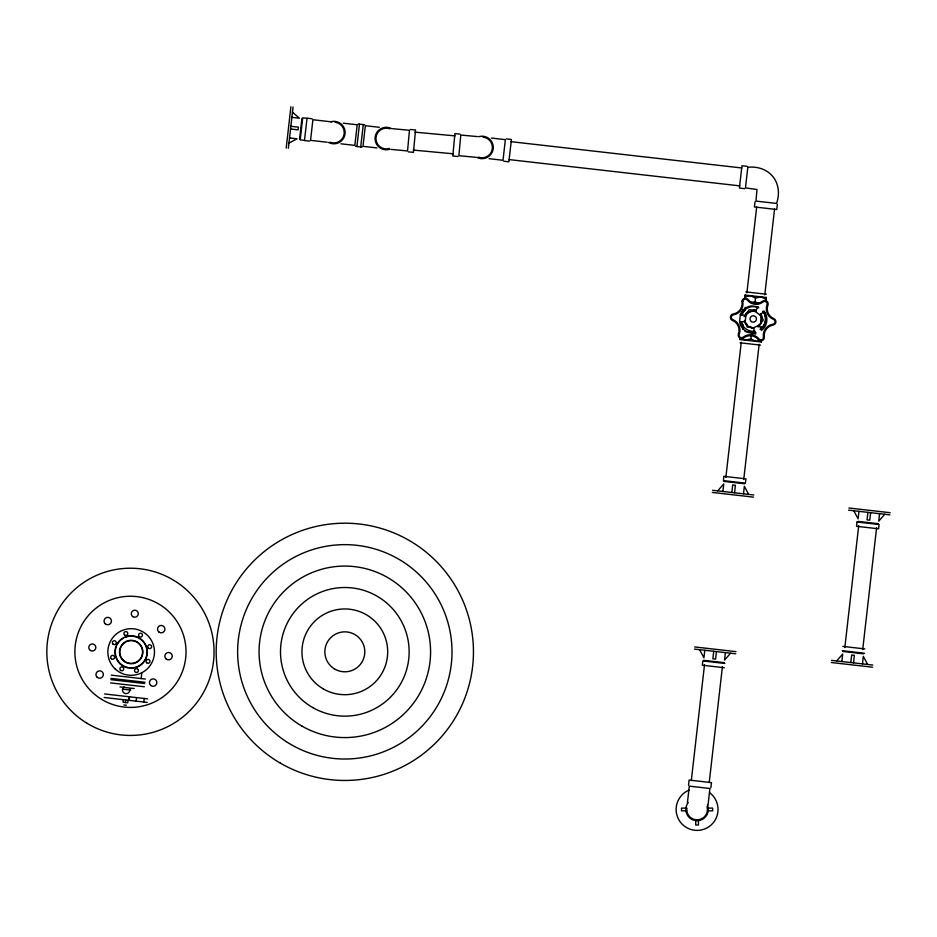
<?xml version="1.0" encoding="UTF-8"?>
<svg xmlns="http://www.w3.org/2000/svg" width="937" height="937" viewBox="0 0 937 937"><rect width="100%" height="100%" fill="white"/><g stroke="black" fill="none" stroke-linecap="round" stroke-linejoin="round"><path stroke-width="1.41" d="M761.277 341.97L761.453 340.154L761.277 341.97L740.019 339.557L740.207 337.73L745.337 340.154L750.912 338.948L755.96 341.373L760.118 340.459M750.361 295.635L744.856 296.853L745.091 295.038L766.349 297.462L765.834 301.702M123.333 699.681L123.04 702.258L127.772 702.797L128.064 700.22M125.406 702.527L125.699 699.951M128.837 700.302L129.236 696.765M129.177 700.349L129.587 696.8M136.146 701.134L136.544 697.596M141.171 678.564L141.815 672.953M143.806 702.012L144.204 698.475M286.207 148.034L290.903 106.771M288.35 148.28L293.058 107.017M299.571 139.098L301.925 118.484M356.927 146.512L359.468 124.152M360.71 146.945L363.263 124.586M739.562 321.567L745.173 321.824A8.304 8.304 0 0 0 753.301 327.833L755.187 333.139L751.603 333.197A13.75 13.75 0 0 1 739.562 321.567L740.359 314.492A13.75 13.75 0 0 1 751.123 305.93L758.197 306.739L755.163 311.471A8.304 8.304 0 0 0 745.899 315.511L740.359 314.492M741.249 321.977L740.956 324.553L742.491 324.729M742.209 313.567L742.479 311.178M688.531 785.183L689.117 780.076L711.464 782.618L710.89 787.736M754.999 201.842L754.414 206.948L776.773 209.501L777.347 204.383M687.407 802.751L689.304 786.143L709.918 788.486L708.032 805.106M704.788 650.266L703.933 657.797L699.623 649.681M722.884 491.468L723.739 483.937L717.719 490.871M691.319 780.533L704.53 664.591M725.859 477.437L741.261 342.239M742.748 329.156L743.24 324.799M744.903 310.264L745.231 307.359M746.894 292.812L756.663 207.042M745.571 316.109L745.875 313.508L754.273 309.854L756.382 311.412M745.173 321.824L745.899 315.511M713.736 651.285L712.881 658.816L715.587 659.121L716.442 651.59M731.832 492.487L732.687 484.956L735.393 485.261L734.538 492.792M750.912 338.948L751.322 335.305M750.947 302.628L755.046 301.702L755.456 298.06L750.408 295.647M761.652 315.3L760.61 324.413L758.209 325.455M709.215 782.571L722.427 666.629M743.744 479.475L759.146 344.277M760.809 329.742L761.137 326.837M764.779 294.85L774.559 209.08M725.39 652.609L724.535 660.14L730.555 653.206M743.486 493.811L744.341 486.291L748.651 494.396M763.971 325.022L763.737 327.154L762.203 326.978M765.06 315.511L765.388 312.571L763.62 312.372C766.864 317.139 765.88 324.003 761.746 327.95M841.859 661.534L842.714 654.014L836.694 660.948M858.971 511.333L858.116 518.852L853.806 510.747M844.834 647.526L858.714 525.657M850.808 662.553L851.663 655.033L854.38 655.338L853.513 662.869M867.92 512.352L867.065 519.883L869.77 520.187L870.637 512.656M862.719 649.564L876.61 527.695M862.462 663.888L863.317 656.357L867.627 664.474M879.574 513.675L878.719 521.206L884.739 514.272M744.856 296.853L745.091 295.038M740.019 339.557L740.253 337.73M766.349 297.462L766.103 299.278L761.031 296.853L755.456 298.06M744.083 316.659L749.225 309.714L756.382 310.534M758.115 327.048L763.257 320.103L760.387 313.497M744.728 309.971L741.378 315.429A12.38 12.38 0 0 1 758.771 307.886M760.282 315.254L763.924 310.979A13.75 13.75 0 0 1 761.722 330.292L759.134 325.303A8.304 8.304 0 0 0 760.282 315.254L755.163 311.471M288.947 143.115L297.052 138.805L289.533 137.95M753.301 327.833L759.134 325.303M686.716 808.104L681.515 808.104L681.515 810.833L686.716 810.833M707.458 808.104L712.659 808.104L712.659 810.833L707.458 810.833M410.406 129.482L415.536 129.962L413.451 152.356L408.321 151.888M460.02 134.096L454.902 133.616L452.817 156.022L457.935 156.491M392.826 128.72L409.469 130.266L407.548 150.939L390.905 149.393M477.448 136.591L460.793 135.045L458.872 155.706L475.527 157.252M414.927 132.152L455.077 135.888M413.264 150.084L453.414 153.82M506.308 138.875L511.426 139.461L508.873 161.82L503.766 161.234M747.058 166.306L741.952 165.732L739.398 188.079L744.517 188.665M491.421 138.067L505.359 139.648L503.017 160.274L489.067 158.681M312.138 118.765L307.031 118.179L304.478 140.538L309.597 141.124M358.145 124.012L364.587 124.738M307.008 118.343L302.71 117.851L300.203 139.894L304.502 140.386M510.993 141.674L741.87 167.981M291.875 117.348L299.407 118.203L292.473 112.182M331.803 121.88L312.899 119.737L310.545 140.351L327.154 142.248M343.258 123.192L357.196 124.785L354.854 145.399L340.904 143.806M379.274 127.291L365.336 125.71L362.982 146.324L376.932 147.917M290.857 126.296L298.388 127.151L298.071 129.856L290.552 129.001M508.955 159.571L739.832 185.877M355.603 146.359L362.033 147.097M745.852 291.899L766.314 294.23M754.894 303.529L757.635 303.846M742.619 309.983L744.552 310.206M754.402 327.88L747.246 327.072L744.365 320.466M745.067 331.487L756.042 332.729M751.474 333.478L755.819 333.97M740.054 342.79L760.516 345.121M724.032 481.419L744.634 483.761M712.553 490.285L753.817 494.982M712.307 492.44L753.571 497.137M848.887 508.006L890.15 512.703M848.641 510.161L889.904 514.858M857.823 521.382L878.437 523.724M842.855 646.401L864.898 648.919M842.363 650.7L864.406 653.218M843.007 651.496L863.609 653.839M831.529 660.362L872.792 665.059M694.704 646.94L735.967 651.637M831.283 662.506L872.546 667.214M694.458 649.095L735.721 653.792M703.64 660.316L724.254 662.658M724.887 663.443L702.844 660.936L702.352 665.235L724.395 667.741M111.245 675.155L145.364 679.044M110.882 678.376L144.989 682.265M110.882 679.676L144.696 683.53M110.519 682.897L144.333 686.751M120.018 686.915L134.178 688.531M123.016 689.21L130.735 690.089M104.546 693.954L147.659 698.861M104.136 697.491L147.261 702.41M123.825 704.952L126.401 705.245M755.046 301.702L758.911 303.529M744.833 322.621L746.941 324.179M750.092 326.509L752.2 328.067M742.362 324.858L741.202 321.836A12.38 12.38 0 0 0 755.058 331.206M698.452 819.84L698.452 825.028L695.722 825.028L695.722 819.84M124.832 637.453A15.87 15.87 0 0 1 146.219 646.963A15.87 15.87 0 0 1 134.869 667.437M133.511 667.694A15.87 15.87 0 0 1 129.365 667.765M128.006 667.554A15.87 15.87 0 0 1 116.399 646.19M116.961 644.925A15.87 15.87 0 0 1 123.59 638.05M129.634 688.859A3.701 3.701 0 0 1 127.198 693.485M126.249 693.649A3.701 3.701 0 0 1 124.129 686.821M335.048 122.255A10.377 10.377 0 0 1 343.938 135.08A10.377 10.377 0 0 1 330.058 142.213M330.773 121.751A11.256 11.256 0 0 1 345.05 133.839A11.256 11.256 0 0 1 328.418 142.401M389.382 148.456A10.377 10.377 0 0 1 375.936 138.254A10.377 10.377 0 0 1 389.921 128.814M389.64 149.288A11.256 11.256 0 0 1 375.116 137.388A11.256 11.256 0 0 1 391.771 128.697M762.929 311.26A12.38 12.38 0 0 1 760.059 329.285M709.836 792.854A20.942 20.942 0 0 1 711.23 824.9A20.942 20.942 0 0 1 679.419 820.718A20.942 20.942 0 0 1 689.07 790.114M707.482 805.164A11.256 11.256 0 0 1 695.617 820.625A11.256 11.256 0 0 1 688.156 802.611M707.06 806.605A10.377 10.377 0 0 1 697.948 819.805A10.377 10.377 0 0 1 686.774 808.291M478.713 136.685A11.256 11.256 0 0 1 493.225 148.596A11.256 11.256 0 0 1 476.582 157.275M483 137.107A10.377 10.377 0 0 1 492.148 149.744A10.377 10.377 0 0 1 478.432 157.17M741.999 301.245L741.987 301.901A10.53 10.53 0 0 1 733.249 313.965A3.397 3.397 0 0 0 731.738 320.056L734.725 321.707A10.53 10.53 0 0 1 738.391 333.982A3.397 3.397 0 0 0 743.65 337.882A10.53 10.53 0 0 1 756.475 337.8L758.923 340.166A3.397 3.397 0 0 0 764.311 337.824L764.252 334.415A10.53 10.53 0 0 1 773.06 325.104A3.397 3.397 0 0 0 773.798 318.592A10.53 10.53 0 0 1 768.012 304.865L768.141 304.22A3.397 3.397 0 0 0 763.421 300.73L760.294 302.569A10.53 10.53 0 0 1 749.846 301.269L747.386 298.903A3.397 3.397 0 0 0 741.999 301.245M742.912 301.363L742.971 304.748A11.443 11.443 0 0 1 736.259 314.024L732.769 315.055A2.471 2.471 0 0 0 732.289 319.306L735.264 320.958A11.443 11.443 0 0 1 739.937 331.405L739.082 334.954A2.471 2.471 0 0 0 742.526 337.496L745.665 335.645A11.443 11.443 0 0 1 757.026 337.062L759.474 339.428A2.471 2.471 0 0 0 763.409 337.718L763.339 334.322A11.443 11.443 0 0 1 770.05 325.045L773.552 324.015A2.471 2.471 0 0 0 774.032 319.751L770.858 317.959A11.443 11.443 0 0 1 766.407 307.418L767.216 303.471A2.471 2.471 0 0 0 763.784 301.573L760.645 303.412A11.443 11.443 0 0 1 749.295 302.007L746.848 299.641A2.471 2.471 0 0 0 743.064 300.718L742.912 301.363M747.82 167.278L745.465 187.892L756.991 189.497L755.96 201.092L776.574 203.434C783.625 182.727 769.582 165.064 747.82 167.278M723.879 476.336L723.387 480.634L745.43 483.141L745.922 478.842L723.879 476.336M857.027 522.003L856.547 526.301L878.578 528.808L879.07 524.509L857.027 522.003M138.348 670.002L138.149 669.533A1.944 1.944 0 0 0 134.869 669.428A1.944 1.944 0 0 0 136.158 672.438A1.944 1.944 0 0 0 138.348 670.002M87.059 723.305A83.616 83.616 0 0 0 214.034 653.651A83.616 83.616 0 0 0 90.233 578.516A83.616 83.616 0 0 0 87.059 723.305M114.97 668.772A23.32 23.32 0 0 0 153.785 657.645A23.32 23.32 0 0 0 124.738 629.582A23.32 23.32 0 0 0 114.97 668.772M148.327 648.076A1.944 1.944 0 0 0 151.571 647.174A1.944 1.944 0 0 0 149.159 644.82A1.944 1.944 0 0 0 148.327 648.076M123.028 660.421A11.712 11.712 0 0 0 142.529 654.834A11.712 11.712 0 0 0 127.936 640.744A11.712 11.712 0 0 0 123.028 660.421M146.652 662.728A1.944 1.944 0 0 0 149.897 661.827A1.944 1.944 0 0 0 147.496 659.472A1.944 1.944 0 0 0 146.652 662.728M111.28 658.699A1.944 1.944 0 0 0 114.525 657.797A1.944 1.944 0 0 0 112.124 655.443A1.944 1.944 0 0 0 111.28 658.699M120.463 670.248A1.944 1.944 0 0 0 123.707 669.334A1.944 1.944 0 0 0 121.295 666.98A1.944 1.944 0 0 0 120.463 670.248M124.492 634.876A1.944 1.944 0 0 0 127.737 633.962A1.944 1.944 0 0 0 125.324 631.608A1.944 1.944 0 0 0 124.492 634.876M112.955 644.047A1.944 1.944 0 0 0 116.2 643.145A1.944 1.944 0 0 0 113.787 640.791A1.944 1.944 0 0 0 112.955 644.047M139.144 636.539A1.944 1.944 0 0 0 142.389 635.637A1.944 1.944 0 0 0 139.976 633.283A1.944 1.944 0 0 0 139.144 636.539M120.299 664.017A16.198 16.198 0 0 0 146.992 655.396A16.198 16.198 0 0 0 126.19 636.586A16.198 16.198 0 0 0 120.299 664.017M132.96 616.698A3.514 3.514 0 0 0 138.301 613.782A3.514 3.514 0 0 0 133.101 610.619A3.514 3.514 0 0 0 132.96 616.698M158.915 632.018A3.701 3.701 0 0 0 164.877 629.676A3.701 3.701 0 0 0 159.876 625.682A3.701 3.701 0 0 0 158.915 632.018M166.364 659.144A3.701 3.701 0 0 0 172.244 656.591A3.701 3.701 0 0 0 167.091 652.773A3.701 3.701 0 0 0 166.364 659.144M97.155 677.252A3.701 3.701 0 0 0 103.269 675.343A3.701 3.701 0 0 0 98.561 670.997A3.701 3.701 0 0 0 97.155 677.252M90.479 650.501A3.525 3.525 0 0 0 95.843 647.561A3.525 3.525 0 0 0 90.62 644.387A3.525 3.525 0 0 0 90.479 650.501M105.225 623.761A3.701 3.701 0 0 0 111.351 621.863A3.701 3.701 0 0 0 106.642 617.518A3.701 3.701 0 0 0 105.225 623.761M150.834 685.497A3.701 3.701 0 0 0 156.807 683.155A3.701 3.701 0 0 0 151.794 679.161A3.701 3.701 0 0 0 150.834 685.497M101.746 699.424A55.588 55.588 0 0 0 186.018 652.878A55.588 55.588 0 0 0 103.574 603.17A55.588 55.588 0 0 0 101.746 699.424M123.239 660.21A11.408 11.408 0 0 0 142.225 654.764A11.408 11.408 0 0 0 128.018 641.037A11.408 11.408 0 0 0 123.239 660.21M312.665 707.529A64.313 64.313 0 0 0 409.141 651.824A64.313 64.313 0 0 0 312.665 596.131A64.313 64.313 0 0 0 312.665 707.529M286.347 741.671A107.193 107.193 0 0 0 451.857 657.54A107.193 107.193 0 0 0 296.256 556.273A107.193 107.193 0 0 0 286.347 741.671M301.948 726.093A85.747 85.747 0 0 0 430.575 651.824A85.747 85.747 0 0 0 301.948 577.567A85.747 85.747 0 0 0 301.948 726.093M323.382 688.953A42.879 42.879 0 0 0 387.695 651.824A42.879 42.879 0 0 0 323.382 614.695A42.879 42.879 0 0 0 323.382 688.953M280.397 763.163A128.627 128.627 0 0 0 473.454 651.953A128.627 128.627 0 0 0 280.62 540.368A128.627 128.627 0 0 0 280.397 763.163M334.322 668.819A19.982 19.982 0 0 0 364.798 652.421A19.982 19.982 0 0 0 335.352 634.232A19.982 19.982 0 0 0 334.322 668.819M751.333 321.543A3.209 3.209 0 0 0 756.428 319.33A3.209 3.209 0 0 0 751.966 316.015A3.209 3.209 0 0 0 751.333 321.543"/></g></svg>
